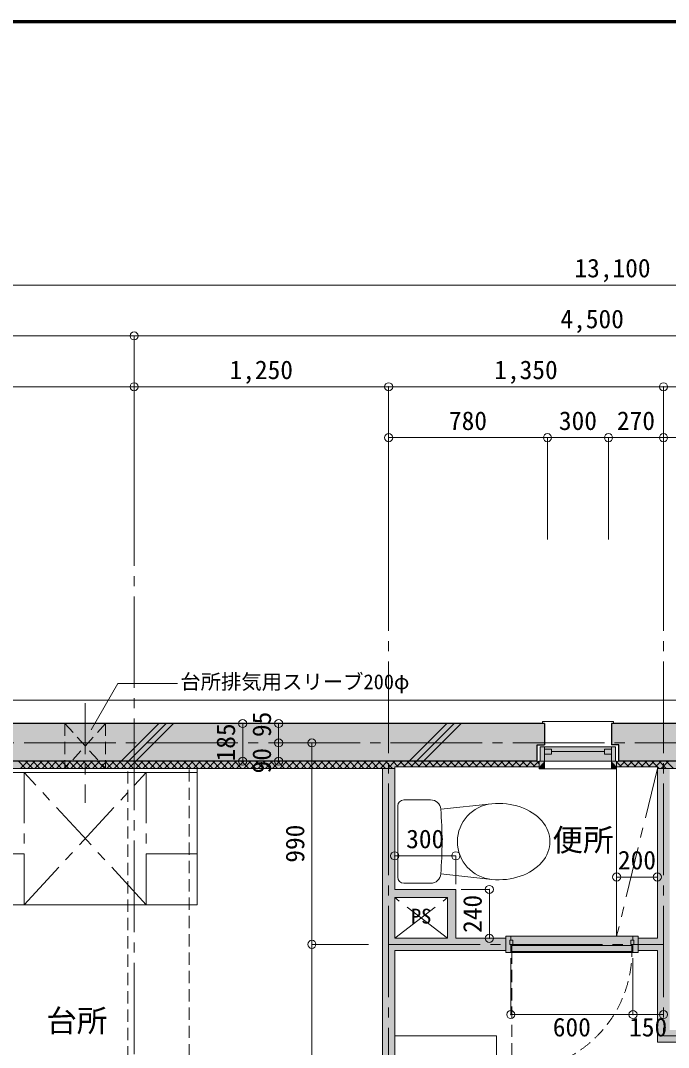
# Model space of a CAD drawing. Units: millimetres at full size, sheet at 1:50. Extents: x -9674 to 9699, y -6794 to 6791.
# Drawn here: x -3035 to 147, y 1745 to 6791 of the extents above; entities that cross this region are included whole.
import ezdxf
from ezdxf.enums import TextEntityAlignment as Align

# ---------------------------------------------------------------- set-up
doc = ezdxf.new("R2010")
doc.units = ezdxf.units.MM
doc.header["$LTSCALE"] = 50
doc.header["$PDMODE"] = 32
doc.header["$PDSIZE"] = 40
for name, pattern in [('CHAIN1', [8, 5, -1, 1, -1]), ('CHAIN2', [12, 9, -1, 1, -1]), ('DASHED1', [1.8, 1.2, -0.6])]:
    doc.linetypes.add(name, pattern=pattern)
for name, color, linetype, lineweight in [('0-0_図面枠', 7, 'Continuous', 9), ('1-0_芯', 7, 'CHAIN2', 9), ('1-1_躯体', 2, 'Continuous', 25), ('1-2_間仕切', 3, 'Continuous', 18), ('1-3_建具', 3, 'Continuous', 18), ('1-4_仕上げ', 4, 'Continuous', 9), ('1-5_設備', 7, 'Continuous', 9), ('1-6_ﾊﾞﾙｺﾆｰ・階段', 4, 'Continuous', 9), ('1-7_その他', 7, 'DASHED1', 9), ('1-8_ハッチ', 4, 'Continuous', 9), ('1-A_文字', 7, 'Continuous', 9), ('1-B_寸法', 7, 'Continuous', 9), ('1-C_梁', 7, 'DASHED1', 9)]:
    doc.layers.add(name, color=color, linetype=linetype, lineweight=lineweight)
for name, color, linetype in [('4-0', 1, 'Continuous'), ('4-1', 2, 'Continuous'), ('4-2', 4, 'Continuous'), ('4-F', 4, 'Continuous')]:
    doc.layers.add(name, color=color, linetype=linetype)
doc.styles.add('ＭＳ ゴシック', font='')
doc.styles.get('ＭＳ ゴシック').set_extended_font_data('MS Gothic')

msp = doc.modelspace()

# ---------------------------------------------------------------- linework, layer by layer
at = {"layer": '0-0_図面枠'}
for p, q in [((9697.16, 6789.66), (-9672.16, 6789.66)), ((9695.4, 6787.9), (-9670.4, 6787.9)), ((-9668.64, 6786.14), (9693.64, 6786.14)), ((9691.87, 6784.38), (-9666.87, 6784.38)), ((9690.11, 6782.61), (-9665.11, 6782.61)), ((9688.35, 6780.85), (-9663.35, 6780.85))]:
    msp.add_line(p, q, dxfattribs=at)
msp.add_lwpolyline([(9698.92, -6793.93), (9698.92, 6791.43), (-9673.92, 6791.43)], dxfattribs=at)
at = {"layer": '1-0_芯'}
for p, q in [((-2477.5, -3688.13), (-2477.5, 4241.87)), ((-1227.5, 4241.87), (-1227.5, 771.87)), ((122.5, 4241.87), (122.5, 1801.87)), ((-8417.5, 3241.87), (8192.5, 3241.87)), ((-1227.5, 2251.87), (122.5, 2251.87)), ((122.5, 1801.87), (2022.5, 1801.87))]:
    msp.add_line(p, q, dxfattribs=at)
at = {"layer": '1-1_躯体'}
for p, q in [((-462.5, 3336.87), (-4581, 3336.87)), ((-462.5, 3336.87), (-462.5, 3231.87)), ((-132.5, 3336.87), (-132.5, 3231.87)), ((1307.5, 3336.87), (-132.5, 3336.87)), ((-497.5, 3231.87), (-462.5, 3231.87)), ((-497.5, 3151.87), (-497.5, 3231.87)), ((-97.5, 3231.87), (-132.5, 3231.87)), ((-97.5, 3151.87), (-97.5, 3231.87)), ((-497.5, 3151.87), (-4581, 3151.87)), ((1272.5, 3151.87), (-97.5, 3151.87))]:
    msp.add_line(p, q, dxfattribs=at)
at = {"layer": '1-2_間仕切'}
for p, q in [((-1257.5, 3116.87), (-1257.5, 801.87)), ((-1197.5, 3124.37), (-1197.5, 2521.87)), ((92.5, 2281.87), (92.5, 3124.37)), ((-897.5, 2521.87), (-1197.5, 2521.87)), ((-937.5, 2481.87), (-1197.5, 2481.87)), ((-1197.5, 2481.87), (-1197.5, 2281.87)), ((-937.5, 2481.87), (-937.5, 2281.87)), ((-897.5, 2521.87), (-897.5, 2281.87)), ((-1197.5, 2281.87), (-937.5, 2281.87)), ((-897.5, 2281.87), (-652.5, 2281.87)), ((-2.5, 2281.87), (92.5, 2281.87)), ((-1197.5, 2221.87), (-1197.5, 801.87)), ((-1197.5, 2221.87), (-652.5, 2221.87)), ((-2.5, 2221.87), (92.5, 2221.87)), ((92.5, 2221.87), (92.5, 1771.87)), ((92.5, 1771.87), (260.5, 1771.87))]:
    msp.add_line(p, q, dxfattribs=at)
at = {"layer": '1-2_間仕切', "color": 7, "lineweight": 9}
msp.add_line((-27.5, 2211.87), (-627.5, 2211.87), dxfattribs=at)
at = {"layer": '1-3_建具', "color": 7, "lineweight": 9}
for p, q in [((-122.5, 3336.87), (-122.5, 3346.87)), ((-482.5, 3221.87), (-447.5, 3221.87)), ((-482.5, 3221.87), (-482.5, 3151.87)), ((-462.5, 3151.87), (-462.5, 3221.87)), ((-147.5, 3221.87), (-447.5, 3221.87)), ((-112.5, 3221.87), (-147.5, 3221.87)), ((-132.5, 3151.87), (-132.5, 3221.87)), ((-112.5, 3221.87), (-112.5, 3151.87)), ((-447.5, 3151.87), (-462.5, 3151.87)), ((-147.5, 3151.87), (-447.5, 3151.87)), ((-147.5, 3151.87), (-132.5, 3151.87)), ((-462.5, 3114.87), (-132.5, 3114.87)), ((-627.5, 2291.87), (-27.5, 2291.87))]:
    msp.add_line(p, q, dxfattribs=at)
at = {"layer": '1-3_建具'}
for p, q in [((-427.5, 3210.87), (-462.5, 3210.87)), ((-427.5, 3198.87), (-167.5, 3198.87)), ((-167.5, 3210.87), (-132.5, 3210.87)), ((-487.5, 3151.87), (-462.5, 3151.87)), ((-487.5, 3114.87), (-487.5, 3151.87)), ((-462.5, 3114.87), (-462.5, 3151.87)), ((-107.5, 3151.87), (-132.5, 3151.87)), ((-132.5, 3114.87), (-132.5, 3151.87)), ((-107.5, 3114.87), (-107.5, 3151.87)), ((-487.5, 3114.87), (-462.5, 3114.87)), ((-107.5, 3114.87), (-132.5, 3114.87)), ((-652.5, 2211.87), (-652.5, 2291.87)), ((-627.5, 2291.87), (-652.5, 2291.87)), ((-632.5, 2251.87), (-632.5, 2271.87)), ((-632.5, 2271.87), (-617.5, 2271.87)), ((-627.5, 2291.87), (-627.5, 2271.87)), ((-617.5, 2271.87), (-617.5, 2251.87)), ((-37.5, 2251.87), (-37.5, 2271.87)), ((-37.5, 2271.87), (-22.5, 2271.87)), ((-2.5, 2291.87), (-27.5, 2291.87)), ((-27.5, 2291.87), (-27.5, 2271.87)), ((-2.5, 2211.87), (-2.5, 2291.87)), ((-617.5, 2251.87), (-632.5, 2251.87)), ((-627.5, 2251.87), (-627.5, 2211.87)), ((-622.5, 2246.87), (-622.5, 2216.87)), ((-32.5, 2246.87), (-622.5, 2246.87)), ((-32.5, 2216.87), (-32.5, 2246.87)), ((-27.5, 2251.87), (-27.5, 2211.87)), ((-627.5, 2211.87), (-652.5, 2211.87)), ((-622.5, 2216.87), (-32.5, 2216.87)), ((-2.5, 2211.87), (-27.5, 2211.87))]:
    msp.add_line(p, q, dxfattribs=at)
at = {"layer": '1-3_建具', "color": 7, "linetype": 'DASHED1', "lineweight": 9}
msp.add_line((-622.5, 2216.87), (-622.5, 1626.87), dxfattribs=at)
at = {"layer": '1-3_建具', "color": 7, "lineweight": 9}
msp.add_lwpolyline([(-472.5, 3336.87), (-472.5, 3346.87), (-122.5, 3346.87)], dxfattribs=at)
at = {"layer": '1-3_建具'}
for points in [[(-427.5, 3210.87), (-427.5, 3186.87), (-462.5, 3186.87)], [(-167.5, 3210.87), (-167.5, 3186.87), (-132.5, 3186.87)], [(-22.5, 2271.87), (-22.5, 2251.87), (-37.5, 2251.87)]]:
    msp.add_lwpolyline(points, dxfattribs=at)
at = {"layer": '1-3_建具', "color": 7, "linetype": 'DASHED1', "lineweight": 9}
msp.add_arc((-622.5, 2216.87), 590, 270, 0, dxfattribs=at)
at = {"layer": '1-4_仕上げ'}
msp.add_line((-107.5, 3116.87), (-107.5, 2291.87), dxfattribs=at)
at = {"layer": '1-5_設備'}
for p, q in [((-2167.5, 3096.87), (-3917.5, 3096.87)), ((-2167.5, 3116.87), (-2167.5, 2446.87)), ((-1182.5, 2581.87), (-1182.5, 2931.87)), ((-1152.5, 2961.87), (-1021.25, 2961.87)), ((-971.41, 2915.87), (-720.35, 2942.52)), ((-971.41, 2597.87), (-720.35, 2571.22)), ((-1152.5, 2551.87), (-1021.25, 2551.87)), ((-2167.5, 2446.87), (-3257.5, 2446.87))]:
    msp.add_line(p, q, dxfattribs=at)
at = {"layer": '1-5_設備', "linetype": 'CHAIN1'}
for p, q in [((-3017.5, 3096.87), (-3017.5, 2446.87)), ((-3017.5, 2446.87), (-2417.5, 3096.87)), ((-2417.5, 2446.87), (-3017.5, 3096.87)), ((-2417.5, 3096.87), (-2417.5, 2446.87)), ((-3017.5, 2696.87), (-3507.5, 2696.87)), ((-2167.5, 2696.87), (-2417.5, 2696.87))]:
    msp.add_line(p, q, dxfattribs=at)
at = {"layer": '1-5_設備'}
msp.add_lwpolyline([(-1197.5, 1801.87), (-697.5, 1801.87), (-697.5, 801.87)], dxfattribs=at)
for centre, radius, start, end in [((-1152.5, 2931.87), 30, 90, 180), ((-1021.25, 2911.87), 50, 4.58408, 90), ((-703.23, 2756.87), 186.44, 95.269, 264.73099), ((-2954.44, 2756.87), 1989.39, 355.41591, 4.58408), ((-1152.5, 2581.87), 30, 180, 270), ((-1021.25, 2601.87), 50, 270, 355.41591)]:
    msp.add_arc(centre, radius, start, end, dxfattribs=at)
msp.add_ellipse((-685.31, 2756.87), major_axis=(250, 0), ratio=0.75, start_param=4.5717762, end_param=7.9945941, dxfattribs=at)
at = {"layer": '1-6_ﾊﾞﾙｺﾆｰ・階段', "color": 7}
msp.add_line((-4592.04, 3451.87), (2887.92, 3451.87), dxfattribs=at)
at = {"layer": '1-7_その他', "linetype": 'CHAIN1'}
msp.add_line((-2717.5, 3436.87), (-2717.5, 2946.87), dxfattribs=at)
at = {"layer": '1-7_その他'}
for p, q in [((-2817.5, 3336.87), (-2817.5, 3116.87)), ((-2817.5, 3336.87), (-2617.5, 3116.87)), ((-2617.5, 3336.87), (-2817.5, 3116.87)), ((-2617.5, 3336.87), (-2617.5, 3116.87))]:
    msp.add_line(p, q, dxfattribs=at)
at = {"layer": '1-7_その他', "color": 4, "linetype": 'CHAIN1'}
for p, q in [((92.5, 3116.87), (-107.5, 2291.87)), ((-1197.5, 2281.87), (-937.5, 2481.87)), ((-937.5, 2281.87), (-1197.5, 2481.87))]:
    msp.add_line(p, q, dxfattribs=at)
at = {"layer": '1-8_ハッチ'}
for p, q in [((-2540.34, 3151.87), (-2355.34, 3336.87)), ((-2504.99, 3151.87), (-2319.99, 3336.87)), ((-2469.63, 3151.87), (-2284.63, 3336.87)), ((-1126.13, 3151.87), (-941.13, 3336.87)), ((-1090.77, 3151.87), (-905.77, 3336.87)), ((-1055.42, 3151.87), (-870.42, 3336.87)), ((-3045.8, 3151.87), (-3010.8, 3116.87)), ((-3034.96, 3116.87), (-2999.96, 3151.87)), ((-3010.45, 3151.87), (-2975.45, 3116.87)), ((-2999.6, 3116.87), (-2964.6, 3151.87)), ((-2975.09, 3151.87), (-2940.09, 3116.87)), ((-2964.25, 3116.87), (-2929.25, 3151.87)), ((-2939.74, 3151.87), (-2904.74, 3116.87)), ((-2928.89, 3116.87), (-2893.89, 3151.87)), ((-2904.38, 3151.87), (-2869.38, 3116.87)), ((-2893.54, 3116.87), (-2858.54, 3151.87)), ((-2869.03, 3151.87), (-2834.03, 3116.87)), ((-2858.18, 3116.87), (-2823.18, 3151.87)), ((-2833.67, 3151.87), (-2798.67, 3116.87)), ((-2822.83, 3116.87), (-2787.83, 3151.87)), ((-2798.32, 3151.87), (-2763.32, 3116.87)), ((-2787.47, 3116.87), (-2752.47, 3151.87)), ((-2762.96, 3151.87), (-2727.96, 3116.87)), ((-2752.12, 3116.87), (-2717.12, 3151.87)), ((-2727.6, 3151.87), (-2692.6, 3116.87)), ((-2716.76, 3116.87), (-2681.76, 3151.87)), ((-2692.25, 3151.87), (-2657.25, 3116.87)), ((-2681.41, 3116.87), (-2646.41, 3151.87)), ((-2656.89, 3151.87), (-2621.89, 3116.87)), ((-2646.05, 3116.87), (-2611.05, 3151.87)), ((-2621.54, 3151.87), (-2586.54, 3116.87)), ((-2610.7, 3116.87), (-2575.7, 3151.87)), ((-2586.18, 3151.87), (-2551.18, 3116.87)), ((-2575.34, 3116.87), (-2540.34, 3151.87)), ((-2550.83, 3151.87), (-2515.83, 3116.87)), ((-2539.99, 3116.87), (-2504.99, 3151.87)), ((-2515.47, 3151.87), (-2480.47, 3116.87)), ((-2504.63, 3116.87), (-2469.63, 3151.87)), ((-2480.12, 3151.87), (-2445.12, 3116.87)), ((-2469.27, 3116.87), (-2434.27, 3151.87)), ((-2444.76, 3151.87), (-2409.76, 3116.87)), ((-2433.92, 3116.87), (-2398.92, 3151.87)), ((-2409.41, 3151.87), (-2374.41, 3116.87)), ((-2398.56, 3116.87), (-2363.56, 3151.87)), ((-2374.05, 3151.87), (-2339.05, 3116.87)), ((-2363.21, 3116.87), (-2328.21, 3151.87)), ((-2338.7, 3151.87), (-2303.7, 3116.87)), ((-2327.85, 3116.87), (-2292.85, 3151.87)), ((-2303.34, 3151.87), (-2268.34, 3116.87)), ((-2292.5, 3116.87), (-2257.5, 3151.87)), ((-2267.99, 3151.87), (-2232.99, 3116.87)), ((-2257.14, 3116.87), (-2222.14, 3151.87)), ((-2232.63, 3151.87), (-2197.63, 3116.87)), ((-2221.79, 3116.87), (-2186.79, 3151.87)), ((-2197.27, 3151.87), (-2162.27, 3116.87)), ((-2186.43, 3116.87), (-2151.43, 3151.87)), ((-2161.92, 3151.87), (-2126.92, 3116.87)), ((-2151.08, 3116.87), (-2116.08, 3151.87)), ((-2126.56, 3151.87), (-2091.56, 3116.87)), ((-2115.72, 3116.87), (-2080.72, 3151.87)), ((-2091.21, 3151.87), (-2056.21, 3116.87)), ((-2080.37, 3116.87), (-2045.37, 3151.87)), ((-2055.85, 3151.87), (-2020.85, 3116.87)), ((-2045.01, 3116.87), (-2010.01, 3151.87)), ((-2020.5, 3151.87), (-1985.5, 3116.87)), ((-2009.66, 3116.87), (-1974.66, 3151.87)), ((-1985.14, 3151.87), (-1950.14, 3116.87)), ((-1974.3, 3116.87), (-1939.3, 3151.87)), ((-1949.79, 3151.87), (-1914.79, 3116.87)), ((-1938.94, 3116.87), (-1903.94, 3151.87)), ((-1914.43, 3151.87), (-1879.43, 3116.87)), ((-1903.59, 3116.87), (-1868.59, 3151.87)), ((-1879.08, 3151.87), (-1844.08, 3116.87)), ((-1868.23, 3116.87), (-1833.23, 3151.87)), ((-1843.72, 3151.87), (-1808.72, 3116.87)), ((-1832.88, 3116.87), (-1797.88, 3151.87)), ((-1808.37, 3151.87), (-1773.37, 3116.87)), ((-1797.52, 3116.87), (-1762.52, 3151.87)), ((-1773.01, 3151.87), (-1738.01, 3116.87)), ((-1762.17, 3116.87), (-1727.17, 3151.87)), ((-1737.66, 3151.87), (-1702.66, 3116.87)), ((-1726.81, 3116.87), (-1691.81, 3151.87)), ((-1702.3, 3151.87), (-1667.3, 3116.87)), ((-1691.46, 3116.87), (-1656.46, 3151.87)), ((-1666.94, 3151.87), (-1631.94, 3116.87)), ((-1656.1, 3116.87), (-1621.1, 3151.87)), ((-1631.59, 3151.87), (-1596.59, 3116.87)), ((-1620.75, 3116.87), (-1585.75, 3151.87)), ((-1596.23, 3151.87), (-1561.23, 3116.87)), ((-1585.39, 3116.87), (-1550.39, 3151.87)), ((-1560.88, 3151.87), (-1525.88, 3116.87)), ((-1550.04, 3116.87), (-1515.04, 3151.87)), ((-1525.52, 3151.87), (-1490.52, 3116.87)), ((-1514.68, 3116.87), (-1479.68, 3151.87)), ((-1490.17, 3151.87), (-1455.17, 3116.87)), ((-1479.33, 3116.87), (-1444.33, 3151.87)), ((-1454.81, 3151.87), (-1419.81, 3116.87)), ((-1443.97, 3116.87), (-1408.97, 3151.87)), ((-1419.46, 3151.87), (-1384.46, 3116.87)), ((-1408.61, 3116.87), (-1373.61, 3151.87)), ((-1384.1, 3151.87), (-1349.1, 3116.87)), ((-1373.26, 3116.87), (-1338.26, 3151.87)), ((-1348.75, 3151.87), (-1313.75, 3116.87)), ((-1337.9, 3116.87), (-1302.9, 3151.87)), ((-1313.39, 3151.87), (-1278.39, 3116.87)), ((-1302.55, 3116.87), (-1267.55, 3151.87)), ((-1278.04, 3151.87), (-1243.04, 3116.87)), ((-1267.19, 3116.87), (-1232.19, 3151.87)), ((-1242.68, 3151.87), (-1207.68, 3116.87)), ((-1231.84, 3116.87), (-1196.84, 3151.87)), ((-1207.33, 3151.87), (-1179.83, 3124.37)), ((-1188.98, 3124.37), (-1161.48, 3151.87)), ((-1171.97, 3151.87), (-1144.47, 3124.37)), ((-1153.63, 3124.37), (-1126.13, 3151.87)), ((-1136.61, 3151.87), (-1109.11, 3124.37)), ((-1118.27, 3124.37), (-1090.77, 3151.87)), ((-1101.26, 3151.87), (-1073.76, 3124.37)), ((-1082.92, 3124.37), (-1055.42, 3151.87)), ((-1065.9, 3151.87), (-1038.4, 3124.37)), ((-1047.56, 3124.37), (-1020.06, 3151.87)), ((-1030.55, 3151.87), (-1003.05, 3124.37)), ((-1012.21, 3124.37), (-984.71, 3151.87)), ((-995.19, 3151.87), (-967.69, 3124.37)), ((-976.85, 3124.37), (-949.35, 3151.87)), ((-959.84, 3151.87), (-932.34, 3124.37)), ((-941.49, 3124.37), (-913.99, 3151.87)), ((-924.48, 3151.87), (-896.98, 3124.37)), ((-906.14, 3124.37), (-878.64, 3151.87)), ((-889.13, 3151.87), (-861.63, 3124.37)), ((-870.78, 3124.37), (-843.28, 3151.87)), ((-853.77, 3151.87), (-826.27, 3124.37)), ((-835.43, 3124.37), (-807.93, 3151.87)), ((-818.42, 3151.87), (-790.92, 3124.37)), ((-800.07, 3124.37), (-772.57, 3151.87)), ((-783.06, 3151.87), (-755.56, 3124.37)), ((-764.72, 3124.37), (-737.22, 3151.87)), ((-747.71, 3151.87), (-720.21, 3124.37)), ((-729.36, 3124.37), (-701.86, 3151.87)), ((-712.35, 3151.87), (-684.85, 3124.37)), ((-694.01, 3124.37), (-666.51, 3151.87)), ((-677, 3151.87), (-649.5, 3124.37)), ((-658.65, 3124.37), (-631.15, 3151.87)), ((-641.64, 3151.87), (-614.14, 3124.37)), ((-623.3, 3124.37), (-595.8, 3151.87)), ((-606.28, 3151.87), (-578.78, 3124.37)), ((-587.94, 3124.37), (-560.44, 3151.87)), ((-570.93, 3151.87), (-543.43, 3124.37)), ((-552.59, 3124.37), (-525.09, 3151.87)), ((-535.57, 3151.87), (-508.07, 3124.37)), ((-517.23, 3124.37), (-489.73, 3151.87)), ((-500.22, 3151.87), (-487.5, 3139.15)), ((-107.5, 3145.19), (-100.82, 3151.87)), ((-107.5, 3148.06), (-83.81, 3124.37)), ((-92.97, 3124.37), (-65.47, 3151.87)), ((-75.95, 3151.87), (-48.45, 3124.37)), ((-57.61, 3124.37), (-30.11, 3151.87)), ((-40.6, 3151.87), (-13.1, 3124.37)), ((-22.26, 3124.37), (5.24, 3151.87)), ((-5.24, 3151.87), (22.26, 3124.37)), ((13.1, 3124.37), (40.6, 3151.87)), ((30.11, 3151.87), (57.61, 3124.37)), ((48.45, 3124.37), (75.95, 3151.87)), ((65.47, 3151.87), (100.47, 3116.87)), ((83.81, 3124.37), (111.31, 3151.87)), ((100.82, 3151.87), (135.82, 3116.87)), ((111.67, 3116.87), (146.67, 3151.87)), ((136.18, 3151.87), (171.18, 3116.87)), ((-1197.5, 3116.87), (-4616, 3116.87)), ((-487.5, 3124.37), (-1197.5, 3124.37)), ((-107.5, 3124.37), (92.5, 3124.37)), ((1282.5, 3116.87), (92.5, 3116.87))]:
    msp.add_line(p, q, dxfattribs=at)
at = {"layer": '1-A_文字'}
for p, q in [((-2689.08, 3306.1), (-2557.7, 3533.66)), ((-2557.7, 3533.66), (-2264.83, 3533.66))]:
    msp.add_line(p, q, dxfattribs=at)
at = {"layer": '1-B_寸法'}
for p, q in [((-6677.5, 5491.87), (6422.5, 5491.87)), ((-6677.5, 5241.87), (-2477.5, 5241.87)), ((-2477.5, 5241.87), (2022.5, 5241.87)), ((-2477.5, 4241.87), (-2477.5, 5241.87)), ((-3917.5, 4991.87), (-2477.5, 4991.87)), ((-2477.5, 4991.87), (-1227.5, 4991.87)), ((-1227.5, 4991.87), (122.5, 4991.87)), ((-1227.5, 4241.87), (-1227.5, 4991.87)), ((122.5, 4991.87), (2022.5, 4991.87)), ((122.5, 4241.87), (122.5, 4991.87)), ((-1227.5, 4741.87), (-447.5, 4741.87)), ((-447.5, 4241.87), (-447.5, 4741.87)), ((-447.5, 4741.87), (-147.5, 4741.87)), ((-147.5, 4241.87), (-147.5, 4741.87)), ((-147.5, 4741.87), (122.5, 4741.87)), ((122.5, 4741.87), (1322.5, 4741.87)), ((-1944.1, 3151.87), (-1944.1, 3336.87)), ((-1767.58, 3241.87), (-1767.58, 3336.87)), ((-1767.58, 3151.87), (-1767.58, 3241.87)), ((-1604.24, 3241.87), (-1604.24, 2251.87)), ((-107.5, 2582.7), (92.5, 2582.7)), ((-871.57, 2521.87), (-732.56, 2521.87)), ((-732.56, 2521.87), (-732.56, 2281.87)), ((-1326.75, 2251.87), (-1604.24, 2251.87)), ((-1604.24, 2251.87), (-1604.24, 771.87)), ((-627.5, 2183.72), (-627.5, 1906.87)), ((-27.5, 2183.72), (-27.5, 1906.87)), ((-627.5, 1906.87), (-27.5, 1906.87)), ((-27.5, 1906.87), (122.5, 1906.87))]:
    msp.add_line(p, q, dxfattribs=at)
msp.add_lwpolyline([(-897.5, 2547.8), (-897.5, 2686.81), (-1197.5, 2686.81)], dxfattribs=at)
at = {"layer": '1-B_寸法', "color": 3}
for p in [(-2477.5, 5241.87), (-2477.5, 4991.87), (-1227.5, 4991.87), (122.5, 4991.87), (-1227.5, 4741.87), (-447.5, 4741.87), (-147.5, 4741.87), (122.5, 4741.87), (-1944.1, 3336.87), (-1767.58, 3336.87), (-1767.58, 3241.87), (-1604.24, 3241.87), (-1944.1, 3151.87), (-1767.58, 3151.87), (-1197.5, 2686.81), (-897.5, 2686.81), (-107.5, 2582.7), (92.5, 2582.7), (-732.56, 2521.87), (-1604.24, 2251.87), (-732.56, 2281.87), (-627.5, 1906.87), (-27.5, 1906.87), (122.5, 1906.87)]:
    msp.add_point(p, dxfattribs=at)
at = {"layer": '1-C_梁'}
for p, q in [((-2507.5, -108.13), (-2507.5, 3116.87)), ((-2207.5, 801.87), (-2207.5, 3116.87))]:
    msp.add_line(p, q, dxfattribs=at)
at = {"layer": '4-0'}
for points in [[(-4581, 3336.87), (-4581, 3151.87), (-497.5, 3151.87)], [(-4581, 3336.87), (-497.5, 3151.87), (-497.5, 3231.87)], [(-4581, 3336.87), (-497.5, 3231.87), (-462.5, 3231.87)], [(-4581, 3336.87), (-462.5, 3231.87), (-462.5, 3336.87)], [(-132.5, 3336.87), (-132.5, 3231.87), (-97.5, 3231.87)], [(-97.5, 3231.87), (1307.5, 3336.87), (-132.5, 3336.87)], [(-97.5, 3231.87), (1307.5, 3231.87), (1307.5, 3336.87)], [(-97.5, 3231.87), (-97.5, 3151.87), (1272.5, 3151.87)], [(-97.5, 3231.87), (1272.5, 3151.87), (1272.5, 3231.87)]]:
    msp.add_solid(points, dxfattribs=at)
at = {"layer": '4-1'}
msp.add_solid([(-482.5, 3221.87), (-482.5, 3151.87), (-112.5, 3221.87), (-112.5, 3151.87)], dxfattribs=at)
at = {"layer": '4-2'}
for points in [[(-1257.5, 3116.87), (-1197.5, 3116.87), (-1257.5, 801.87), (-1197.5, 801.87)], [(92.5, 3116.87), (152.5, 3116.87), (92.5, 1771.87), (152.5, 1831.87)], [(-1197.5, 2481.87), (-1197.5, 2521.87), (-897.5, 2521.87)], [(-937.5, 2481.87), (-1197.5, 2481.87), (-897.5, 2521.87)], [(-937.5, 2481.87), (-897.5, 2521.87), (-897.5, 2281.87)], [(-897.5, 2281.87), (-937.5, 2281.87), (-937.5, 2481.87)], [(-652.5, 2281.87), (-652.5, 2221.87), (-1197.5, 2221.87)], [(-652.5, 2281.87), (-1197.5, 2221.87), (-1197.5, 2281.87)], [(-652.5, 2291.87), (-2.5, 2291.87), (-652.5, 2211.87), (-2.5, 2211.87)], [(-2.5, 2221.87), (92.5, 2221.87), (-2.5, 2281.87), (92.5, 2281.87)], [(260.5, 1831.87), (260.5, 1771.87), (152.5, 1831.87), (92.5, 1771.87)]]:
    msp.add_solid(points, dxfattribs=at)
at = {"layer": '4-F'}
for points in [[(-4581, 3151.87), (-4616, 3116.87), (-1197.5, 3124.37)], [(-487.5, 3124.37), (-462.5, 3151.87), (-4581, 3151.87)], [(-4581, 3151.87), (-1197.5, 3124.37), (-487.5, 3124.37)], [(-487.5, 3114.87), (-462.5, 3114.87), (-462.5, 3151.87)], [(-487.5, 3124.37), (-487.5, 3114.87), (-462.5, 3151.87)], [(-132.5, 3151.87), (-132.5, 3114.87), (-107.5, 3114.87)], [(-132.5, 3151.87), (-107.5, 3114.87), (-107.5, 3124.37)], [(-132.5, 3151.87), (-107.5, 3124.37), (92.5, 3124.37)], [(92.5, 3124.37), (1307.5, 3151.87), (-132.5, 3151.87)], [(92.5, 3124.37), (1307.5, 3116.87), (1307.5, 3151.87)], [(-4616, 3116.87), (-1197.5, 3116.87), (-1197.5, 3124.37)], [(92.5, 3124.37), (92.5, 3116.87), (1307.5, 3116.87)]]:
    msp.add_solid(points, dxfattribs=at)

# ---------------------------------------------------------------- texts
at = {"layer": '1-A_文字', "style": 'ＭＳ ゴシック'}
for s, height, p in [('台所排気用スリーブ200φ', 73.31, (-2250.73, 3483.72)), ('便所', 110, (-422.86, 2677.05)), ('PS', 73.31, (-1117.5, 2331.87)), ('台所', 110, (-2908.76, 1788.41))]:
    msp.add_text(s, height=height, dxfattribs=at).set_placement(p, align=Align.BOTTOM_LEFT)
at = {"layer": '1-B_寸法', "style": 'ＭＳ ゴシック'}
for s, p in [('13,100', (-315, 5501.87)), ('4,500', (-383.75, 5251.87)), ('1,250', (-2008.75, 5001.87)), ('1,350', (-708.75, 5001.87)), ('780', (-931.25, 4751.87)), ('300', (-391.25, 4751.87)), ('270', (-106.25, 4751.87)), ('300', (-1141.25, 2696.81)), ('200', (-101.25, 2592.7)), ('600', (-421.25, 1771.87)), ('150', (-46.25, 1771.87))]:
    msp.add_text(s, height=91.64, dxfattribs=at).set_placement(p, align=Align.BOTTOM_LEFT)
for s, p in [('95', (-1777.58, 3270.44)), ('185', (-1954.1, 3150.62)), ('90', (-1777.58, 3091.9)), ('990', (-1614.24, 2653.12)), ('240', (-742.56, 2308.12))]:
    msp.add_text(s, height=91.64, rotation=90, dxfattribs=at).set_placement(p, align=Align.BOTTOM_LEFT)

doc.saveas('drawing.dxf')
